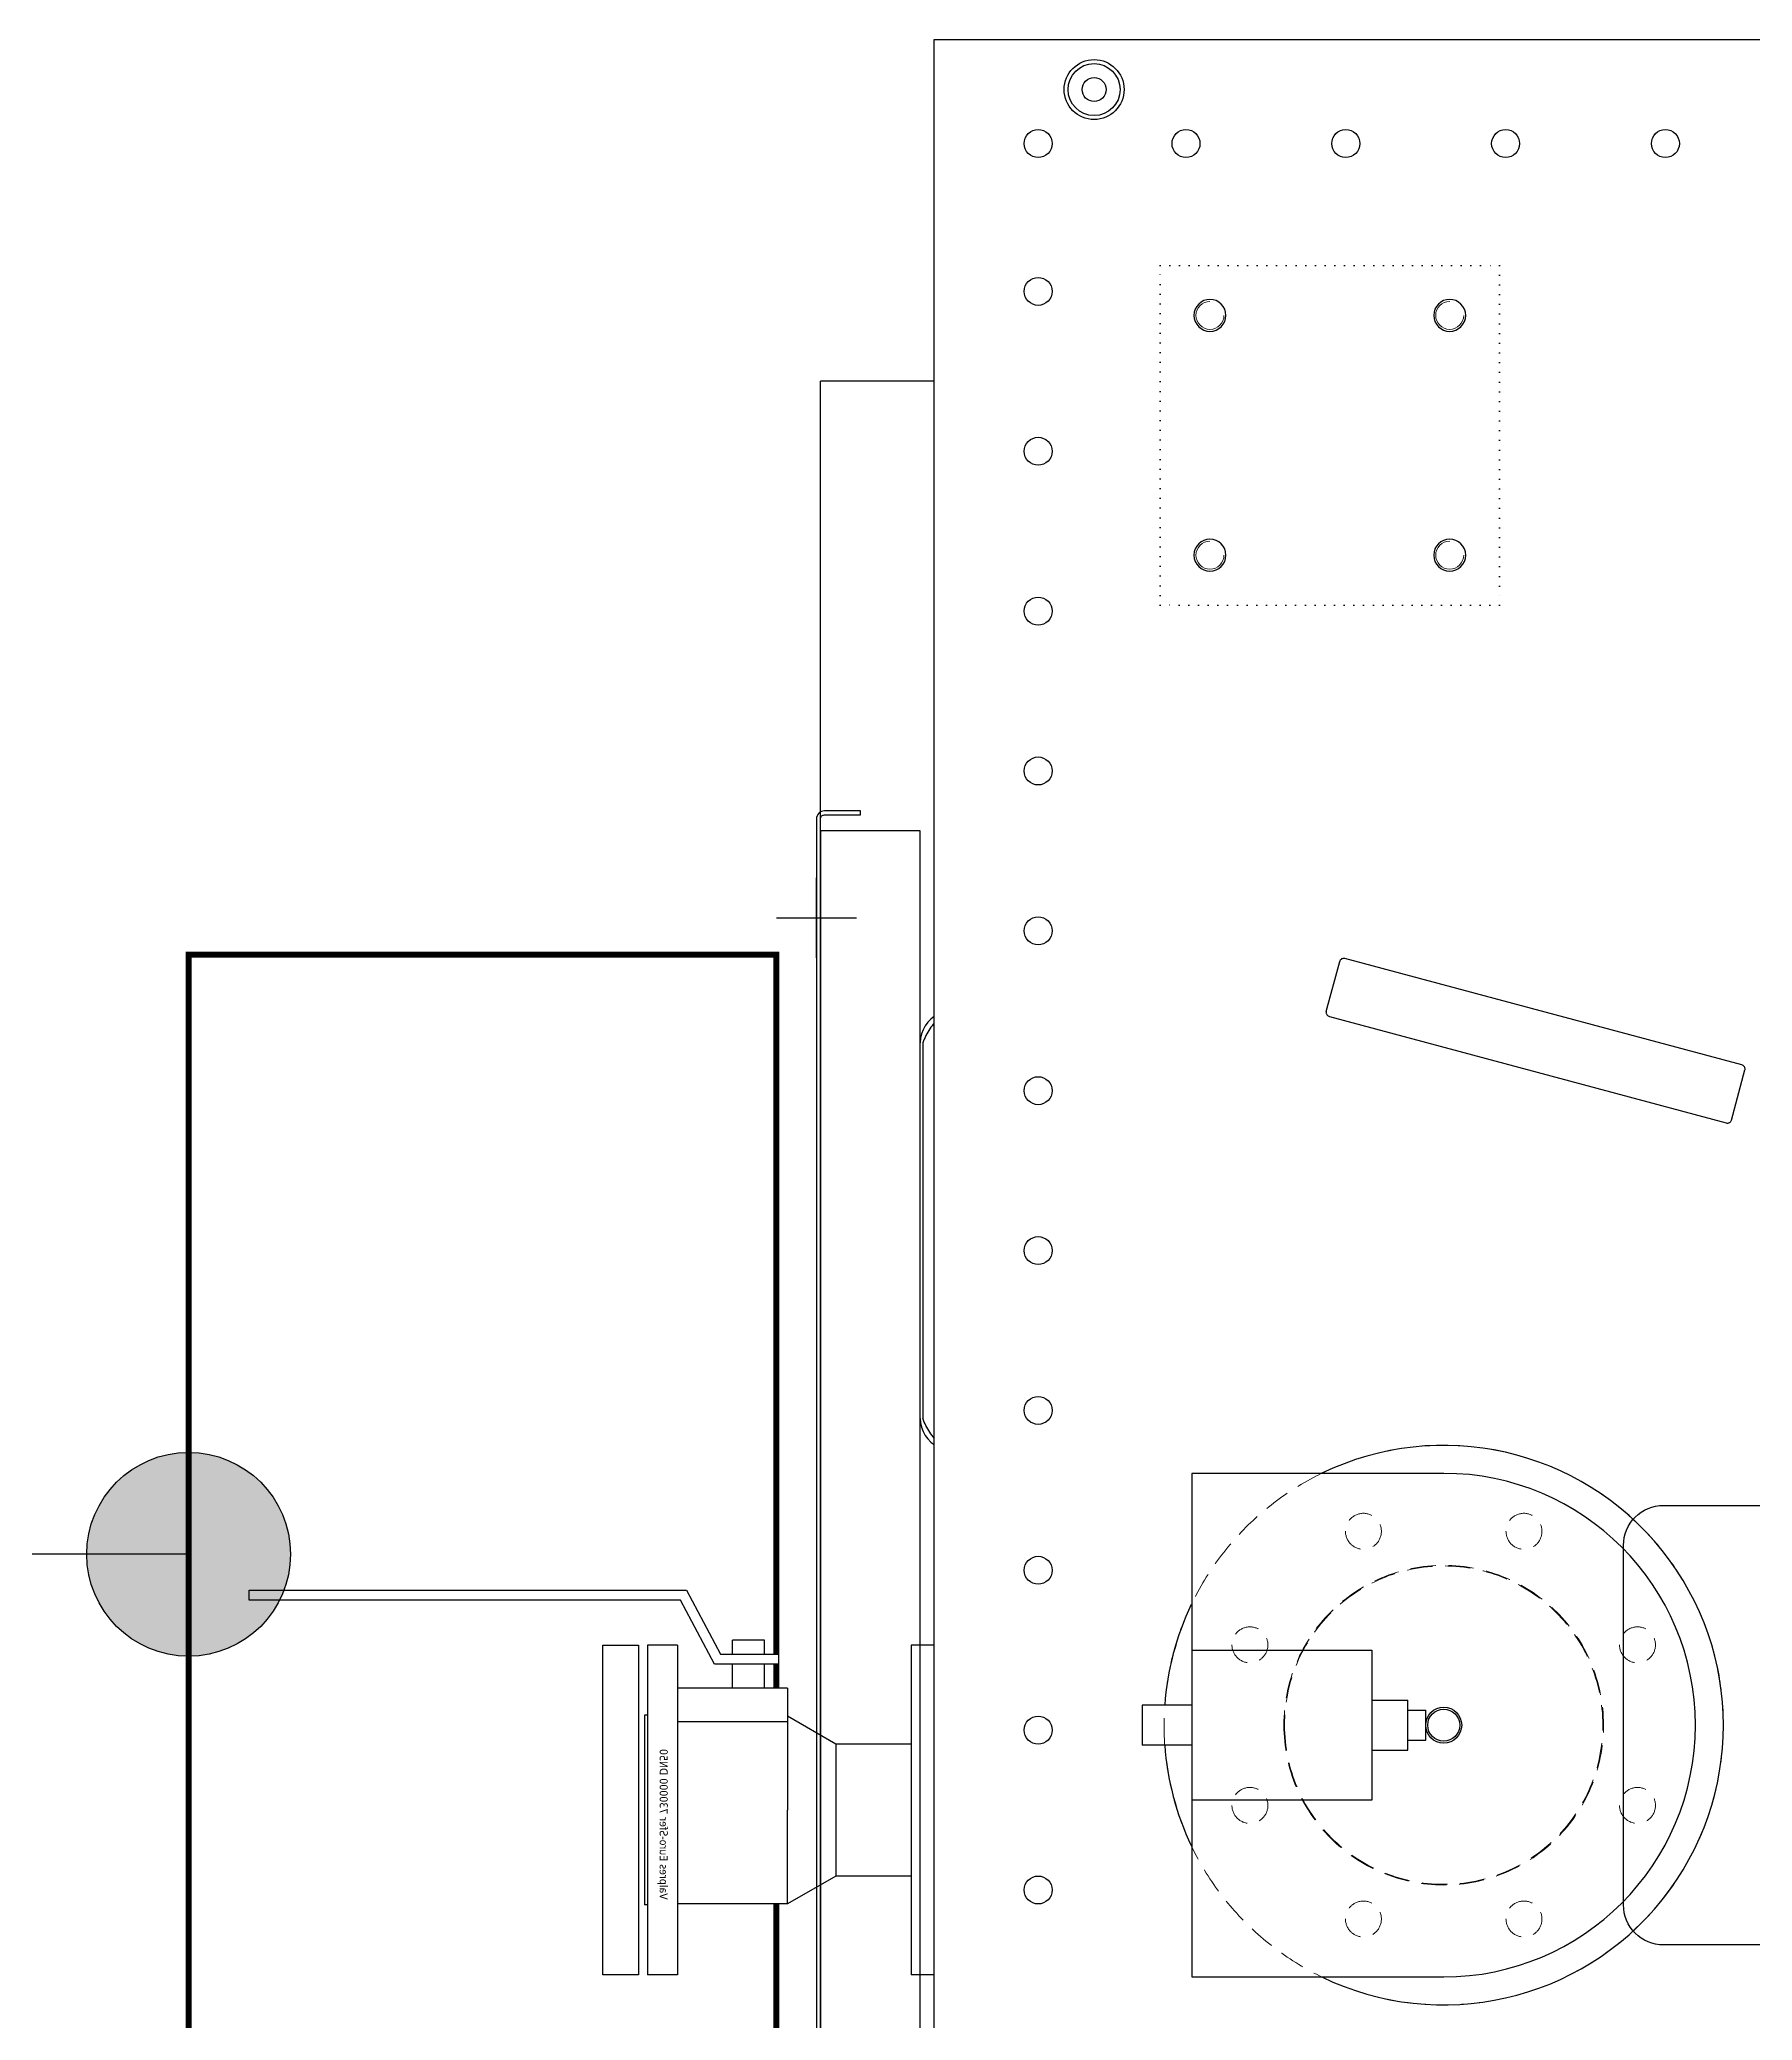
# Model space of a CAD drawing. Header units: inches. Extents: x -406115 to -363140, y -27318 to 35879.
# Drawn here: x -380612 to -379755, y 8423 to 9414 of the extents above; entities that cross this region are included whole.
import ezdxf

# ---------------------------------------------------------------- set-up
doc = ezdxf.new("R2010")
doc.units = ezdxf.units.IN
doc.header["$MEASUREMENT"] = 0
doc.set_wipeout_variables(frame=1)
doc.linetypes.add('NASCOSTAX2', pattern=[19.05, 12.7, -6.35])
doc.linetypes.add('PUNTO2', pattern=[3.175, 0, -3.175])
for name, color, linetype in [('Accessori', 191, 'Continuous'), ('Ausiliari', 30, 'Continuous'), ('PSZ_Cassa', 4, 'Continuous'), ('PSZ_Coperchio', 4, 'Continuous'), ('STD_Cassa', 7, 'Continuous'), ('STD_Coperchio', 2, 'Continuous'), ('STD_Fittings', 2, 'Continuous')]:
    doc.layers.add(name, color=color, linetype=linetype)
for name, color, linetype, lineweight in [('loc sudura', 92, 'Continuous', 30), ('N_Coperchio', 3, 'NASCOSTAX2', 13), ('ramificatie la priza fundatie', 5, 'Continuous', 30)]:
    doc.layers.add(name, color=color, linetype=linetype, lineweight=lineweight)
doc.styles.add('ROMANS', font='tahoma.ttf')

# ---------------------------------------------------------------- blocks, each defined once
blk = doc.blocks.new('Aux Box 1000x600 Sup')
for p, q in [((0, 617), (0, 657)), ((20, 637), (-20, 637)), ((0, 20), (0, -20)), ((20, 0), (-20, 0))]:
    blk.add_line(p, q)
blk.add_wipeout([(20, 617), (314.26, 618.5), (314.26, 18.5), (20, 18.5)])
at = {"const_width": 3}
blk.add_lwpolyline([(314.26, 18.5), (314.26, 618.5), (20, 618.5), (20, 18.5)], close=True, dxfattribs=at)
blk = doc.blocks.new('Valpres Euro-Sfer 730000 DN50 Fro')
at = {"lineweight": 0}
blk.add_wipeout([(1.5, 82.5), (16.5, 82.5), (16.5, 33), (54.25, 33), (78.5, 47), (78.5, 61), (90, 61), (90, 73), (83, 73), (83, 78), (90, 78), (90, 85), (106, 85), (106, 78), (112, 78), (129.01, 110), (348, 110), (348, 105), (132.02, 105), (115, 73), (106, 73), (106, 61), (133.5, 61), (133.5, 82.5), (148.5, 82.5), (148.5, 47.5), (150, 47.5), (150, -47.5), (148.5, -47.5), (148.5, -82.5), (133.5, -82.5), (133.5, -47), (78.5, -47), (54.25, -33), (16.5, -33), (16.5, -82.5), (1.5, -82.5), (1.5, -47.5), (0, -47.5), (0, 47.5), (1.5, 47.5)], dxfattribs=at)
for p, q in [((129.01, 110), (112, 78)), ((348, 110), (129.01, 110)), ((348, 105), (348, 110)), ((115, 73), (132.02, 105)), ((132.02, 105), (348, 105)), ((1.5, 82.5), (1.5, -82.5)), ((1.5, 82.5), (16.5, 82.5)), ((16.5, 82.5), (16.5, -82.5)), ((90, 78), (90, 85)), ((90, 85), (106, 85)), ((106, 78), (106, 85)), ((133.5, 82.5), (148.5, 82.5)), ((133.5, 82.5), (133.5, -82.5)), ((148.5, 82.5), (148.5, -82.5)), ((83, 78), (83, 73)), ((112, 78), (83, 78)), ((83, 73), (115, 73)), ((90, 61), (90, 73)), ((106, 61), (106, 73)), ((78.5, 61), (78.5, 0)), ((78.5, 61), (133.5, 61)), ((0, 47.5), (0, -47.5)), ((0, 47.5), (1.5, 47.5)), ((54.25, 33), (78.5, 47)), ((78.5, 44.19), (133.5, 44.19)), ((148.5, 47.5), (150, 47.5)), ((150, 47.5), (150, -47.5)), ((16.5, 33), (54.25, 33)), ((54.25, 33), (54.25, -33)), ((78.5, -47), (78.5, 0)), ((16.5, -33), (54.25, -33)), ((54.25, -33), (78.5, -47)), ((0, -47.5), (1.5, -47.5)), ((78.5, -47), (133.5, -47)), ((148.5, -47.5), (150, -47.5)), ((1.5, -82.5), (16.5, -82.5)), ((133.5, -82.5), (148.5, -82.5))]:
    blk.add_line(p, q)
at = {"insert": (141, -7.14), "char_height": 4, "width": 113.077, "attachment_point": 5, "rotation": 90, "style": 'ROMANS'}
blk.add_mtext('Valpres Euro-Sfer 730000 DN50', dxfattribs=at)
blk = doc.blocks.new('*U231')
blk.add_lwpolyline([(0, -82.5), (18, -82.5), (18, 82.5), (0, 82.5)], close=True)
blk = doc.blocks.new('Attacco COMEM 125T 1LIT005406DLO Sup')
for centre, radius in [((0, 0), 140), ((-40.18, 97.01), 9), ((40.18, 97.01), 9), ((0, 0), 80), ((0, 0), 79.65), ((-97.01, 40.18), 9), ((97.01, 40.18), 9), ((-97.01, -40.18), 9), ((97.01, -40.18), 9), ((-40.18, -97.01), 9), ((40.18, -97.01), 9)]:
    blk.add_circle(centre, radius)
blk = doc.blocks.new('Anchor Base Funi')
at = {"linetype": 'PUNTO2', "ltscale": 1.5}
blk.add_lwpolyline([(-85, -85), (85, -85), (85, 85), (-85, 85)], close=True, dxfattribs=at)
for centre in [(-60, 60), (60, 60), (-60, -60), (60, -60)]:
    blk.add_circle(centre, 8)
at = {"lineweight": 9}
for centre in [(-60, 60), (60, 60), (-60, -60), (60, -60)]:
    blk.add_arc(centre, 7, 0, 270, dxfattribs=at)

msp = doc.modelspace()

# ---------------------------------------------------------------- linework, layer by layer
at = {"layer": 'STD_Cassa'}
for p, q in [((-380162.368, 9242.799), (-380221.368, 9242.799)), ((-380221.368, 9182.799), (-380221.368, 9242.799)), ((-380171.368, 8723.799), (-380171.368, 8911.799)), ((-380170.076, 8911.799), (-380170.076, 8723.799))]:
    msp.add_line(p, q, dxfattribs=at)
for points in [[(-375144.368, 7658.799), (-380127.368, 7658.799, -0.4142136), (-380147.368, 7678.799), (-380147.368, 9381.799, -0.4142136), (-380127.368, 9401.799), (-375144.368, 9401.799, -0.4142136), (-375124.368, 9381.799), (-375124.368, 7678.799, -0.4142136)], [(-375239.368, 7753.799), (-380032.368, 7753.799, -0.4142136), (-380052.368, 7773.799), (-380052.368, 9286.799, -0.4142136), (-380032.368, 9306.799), (-375239.368, 9306.799, -0.4142136), (-375219.368, 9286.799), (-375219.368, 7773.799, -0.4142136)], [(-375239.368, 7763.799), (-380032.368, 7763.799, -0.4142136), (-380042.368, 7773.799), (-380042.368, 9286.799, -0.4142136), (-380032.368, 9296.799), (-375239.368, 9296.799, -0.4142136), (-375229.368, 9286.799), (-375229.368, 7773.799, -0.4142136)]]:
    msp.add_lwpolyline(points, format="xyb", close=True, dxfattribs=at)
msp.add_lwpolyline([(-375254.368, 9271.799), (-375254.368, 7783.799), (-380022.368, 7783.799), (-380022.368, 9271.799)], close=True, dxfattribs=at)
for centre in [(-380112.368, 9361.799), (-380038.368, 9361.799), (-379958.368, 9361.799), (-379878.368, 9361.799), (-379798.368, 9361.799), (-380112.368, 9287.799), (-380112.368, 9207.799), (-380112.368, 9127.799), (-380112.368, 9047.799), (-380112.368, 8967.799), (-380112.368, 8887.799), (-380112.368, 8807.799), (-380112.368, 8727.799), (-380112.368, 8647.799), (-380112.368, 8567.799), (-380112.368, 8487.799)]:
    msp.add_circle(centre, 7, dxfattribs=at)
for centre, start, end in [((-380155.368, 8911.799), 115.957566, 180), ((-380155.368, 8723.799), 180, 244.042434)]:
    msp.add_arc(centre, 16, start, end, dxfattribs=at)
for points, start_tangent, end_tangent in [([(-380162.416, 8923.515), (-380164.206, 8921.774), (-380166.599, 8918.741), (-380168.567, 8915.359), (-380170.076, 8911.799)], (-0.7553085, -0.6553695), (-0.3340788, -0.9425452)), ([(-380162.416, 8712.082), (-380164.206, 8713.823), (-380166.599, 8716.856), (-380168.567, 8720.238), (-380170.076, 8723.799)], (-0.7553085, 0.6553695), (-0.3340788, 0.9425452))]:
    msp.add_spline(points, degree=3, dxfattribs=dict(at, start_tangent=start_tangent, end_tangent=end_tangent))

# ---------------------------------------------------------------- block references
at = {"layer": 'Ausiliari', "rotation": 180}
msp.add_blockref('Aux Box 1000x600 Sup', (-380223.368, 8974.299), dxfattribs=at)

# ---------------------------------------------------------------- next in the draw order: linework, layer by layer
at = {"layer": 'ramificatie la priza fundatie', "ltscale": 0.01}
msp.add_line((-380537.632, 8655.799), (-381783.59, 8655.799), dxfattribs=at)

# ---------------------------------------------------------------- next in the draw order: block references
at = {"layer": 'Accessori', "xscale": -1}
msp.add_blockref('Valpres Euro-Sfer 730000 DN50 Fro', (-380159.368, 8527.799), dxfattribs=at)

# ---------------------------------------------------------------- next in the draw order: hatches: boundary and pattern name
at = {"layer": 'loc sudura', "ltscale": 0.13}
h = msp.add_hatch(color=256, dxfattribs=at)
h.paths.add_polyline_path([(-380588.632, 8655.799), (-380486.632, 8655.799, 1)])
h.paths.add_polyline_path([(-380486.632, 8655.799), (-380537.632, 8655.799), (-380537.632, 8604.799, 0.4142136)])
h.paths.add_polyline_path([(-380537.632, 8655.799), (-380588.632, 8655.799, 0.4142136), (-380537.632, 8604.799)])

# ---------------------------------------------------------------- next in the draw order: linework, layer by layer
msp.add_circle((-380537.632, 8655.799), 51, dxfattribs=at)
at = {"layer": 'PSZ_Cassa', "flags": 128}
msp.add_lwpolyline([(-380171.368, 9017.799), (-380221.368, 9017.799), (-380221.368, 8037.799), (-380171.368, 8037.799)], close=True, dxfattribs=at)
at = {"layer": 'STD_Cassa'}
msp.add_line((-380221.368, 7872.799), (-380221.368, 9182.799), dxfattribs=at)
msp.add_lwpolyline([(-375114.368, 9411.799), (-375114.368, 7643.799), (-380162.368, 7643.799), (-380162.368, 9411.799)], close=True, dxfattribs=at)
at = {"layer": 'STD_Fittings'}
msp.add_lwpolyline([(-380221.368, 8031.799), (-380221.368, 9023.799, -0.4142136), (-380219.368, 9025.799), (-380201.368, 9025.799), (-380201.368, 9027.799), (-380219.368, 9027.799, 0.4142136), (-380223.368, 9023.799), (-380223.368, 8031.799, 0.4142136), (-380219.368, 8027.799), (-380201.368, 8027.799), (-380201.368, 8029.799), (-380219.368, 8029.799, -0.4142136)], format="xyb", close=True, dxfattribs=at)

# ---------------------------------------------------------------- next in the draw order: block references
at = {"layer": 'STD_Fittings', "xscale": -1}
msp.add_blockref('*U231', (-380312.368, 8527.798), dxfattribs=at)

# ---------------------------------------------------------------- next in the draw order: wipeouts: each hides what was drawn before it
msp.add_wipeout([(-380164.368, 9413.799), (-375112.368, 9413.799), (-375112.368, 7641.799), (-380164.368, 7641.799)]).dxf.layer = 'STD_Coperchio'

# ---------------------------------------------------------------- next in the draw order: linework, layer by layer
at = {"layer": 'Accessori'}
for p, q in [((-379909.368, 8696.299), (-380035.368, 8696.299)), ((-380035.368, 8696.299), (-380035.368, 8444.299)), ((-380035.368, 8607.799), (-379945.368, 8607.799)), ((-379945.368, 8607.799), (-379945.368, 8532.799)), ((-380035.368, 8580.299), (-380060.368, 8580.299)), ((-380060.368, 8580.299), (-380060.368, 8560.299)), ((-379945.368, 8582.799), (-379927.368, 8582.799)), ((-379927.368, 8557.799), (-379927.368, 8582.799)), ((-379927.368, 8577.799), (-379918.368, 8577.799)), ((-379918.368, 8562.799), (-379918.368, 8577.799)), ((-380035.368, 8560.299), (-380060.368, 8560.299)), ((-379945.368, 8557.799), (-379927.368, 8557.799)), ((-379927.368, 8562.799), (-379918.368, 8562.799)), ((-379945.368, 8532.799), (-380035.368, 8532.799)), ((-380035.368, 8444.299), (-379909.368, 8444.299))]:
    msp.add_line(p, q, dxfattribs=at)
for radius in [9, 8]:
    msp.add_circle((-379909.368, 8570.299), radius, dxfattribs=at)
for radius, start, end in [(140, 244.174985, 115.825015), (126, 270, 90), (140, 154.491026, 175.902966), (140, 184.097034, 205.508974)]:
    msp.add_arc((-379909.368, 8570.299), radius, start, end, dxfattribs=at)
at = {"layer": 'STD_Coperchio'}
for p, q in [((-379968.155, 8927.418), (-379961.426, 8952.532)), ((-379760.153, 8900.671), (-379958.819, 8953.904)), ((-379966.584, 8924.926), (-379767.917, 8871.693)), ((-379765.311, 8873.066), (-379758.581, 8898.18))]:
    msp.add_line(p, q, dxfattribs=at)
msp.add_lwpolyline([(-380164.368, 9413.799), (-375112.368, 9413.799), (-375112.368, 7641.799), (-380164.368, 7641.799)], close=True, dxfattribs=at)
msp.add_lwpolyline([(-379549.368, 8680.299), (-379549.368, 8460.299), (-379799.368, 8460.299, -0.4142136), (-379819.368, 8480.299), (-379819.368, 8660.299, -0.4142136), (-379799.368, 8680.299)], format="xyb", close=True, dxfattribs=at)
for centre, radius in [((-380084.368, 9388.799), 15), ((-380084.368, 9388.799), 13), ((-380084.368, 9388.799), 6), ((-380112.368, 9361.799), 7), ((-380038.368, 9361.799), 7), ((-379958.368, 9361.799), 7), ((-379878.368, 9361.799), 7), ((-379798.368, 9361.799), 7), ((-380112.368, 9287.799), 7), ((-380112.368, 9207.799), 7), ((-380112.368, 9127.799), 7), ((-380112.368, 9047.799), 7), ((-380112.368, 8967.799), 7), ((-380112.368, 8887.799), 7), ((-380112.368, 8807.799), 7), ((-380112.368, 8727.799), 7), ((-380112.368, 8647.799), 7), ((-380112.368, 8567.799), 7), ((-380112.368, 8487.799), 7)]:
    msp.add_circle(centre, radius, dxfattribs=at)
for points, start_tangent, end_tangent in [([(-379958.819, 8953.904), (-379959.519, 8953.981), (-379960.189, 8953.848), (-379960.758, 8953.533), (-379961.179, 8953.079), (-379961.426, 8952.532)], (-0.9659258, 0.258819), (-0.258819, -0.9659258)), ([(-379968.155, 8927.418), (-379968.215, 8926.82), (-379968.077, 8926.216), (-379967.743, 8925.659), (-379967.229, 8925.209), (-379966.584, 8924.926)], (-0.258819, -0.9659258), (0.9659258, -0.258819)), ([(-379758.581, 8898.18), (-379758.522, 8898.777), (-379758.659, 8899.381), (-379758.994, 8899.938), (-379759.508, 8900.388), (-379760.153, 8900.671)], (0.258819, 0.9659258), (-0.9659258, 0.258819)), ([(-379767.917, 8871.693), (-379767.217, 8871.616), (-379766.547, 8871.749), (-379765.979, 8872.064), (-379765.558, 8872.518), (-379765.311, 8873.066)], (0.9659258, -0.258819), (0.258819, 0.9659258))]:
    msp.add_spline(points, degree=3, dxfattribs=dict(at, start_tangent=start_tangent, end_tangent=end_tangent))

# ---------------------------------------------------------------- next in the draw order: block references
at = {"layer": 'N_Coperchio', "xscale": -1}
msp.add_blockref('Attacco COMEM 125T 1LIT005406DLO Sup', (-379909.368, 8570.299), dxfattribs=at)
at = {"layer": 'PSZ_Coperchio', "xscale": -1, "rotation": 180}
msp.add_blockref('Anchor Base Funi', (-379966.368, 9215.799), dxfattribs=at)

doc.saveas('drawing.dxf')
